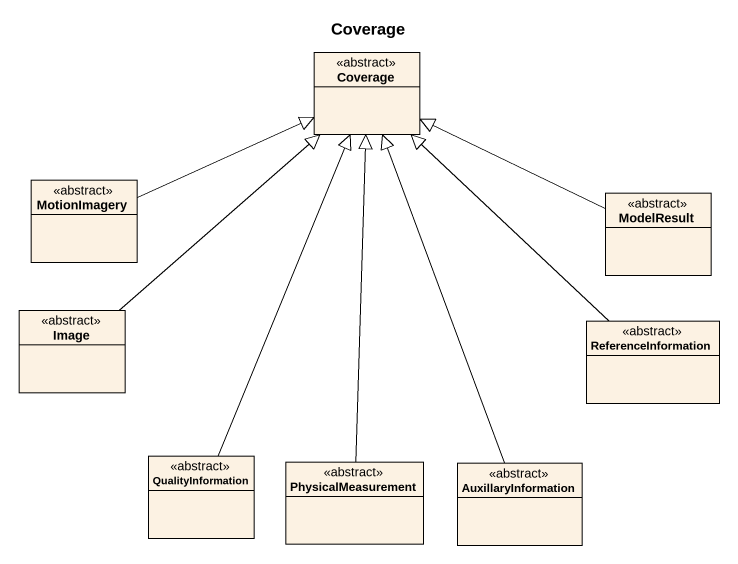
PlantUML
@startuml
title Coverage
hide circle
hide empty members
class Coverage <<abstract>>
class MotionImagery <<abstract>>
class ModelResult <<abstract>>
class Image <<abstract>>
class ReferenceInformation <<abstract>>
class QualityInformation <<abstract>>
class PhysicalMeasurement <<abstract>>
class AuxillaryInformation <<abstract>>
MotionImagery -right-|> Coverage
ModelResult -left-|> Coverage
Image -up-|> Coverage
ReferenceInformation -up-|> Coverage
QualityInformation -up-|> Coverage
PhysicalMeasurement -up-|> Coverage
AuxillaryInformation -up-|> Coverage
@enduml
